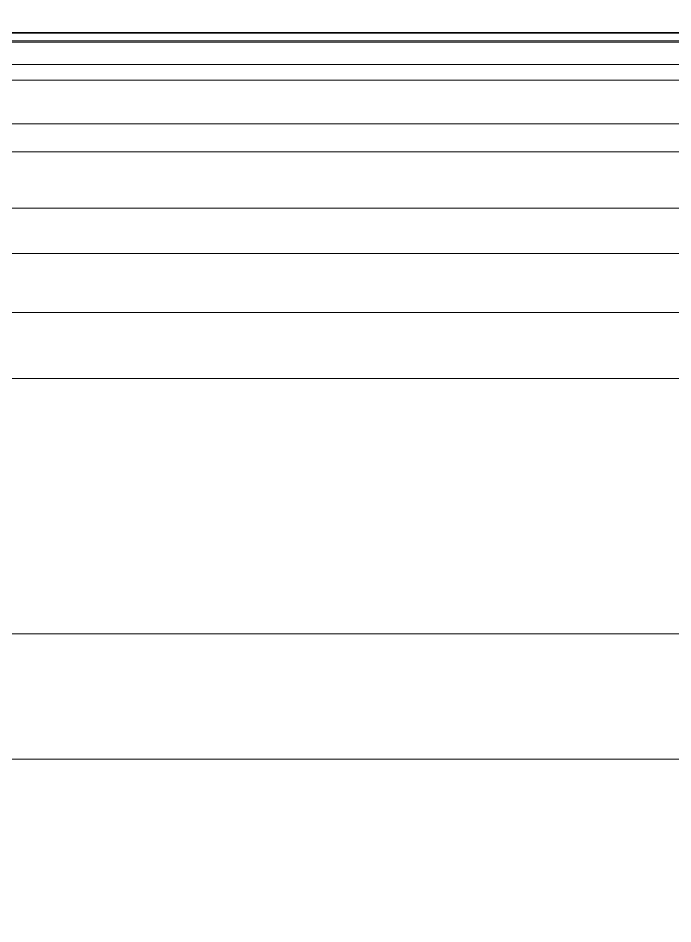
# Model space of a CAD drawing. Header units: millimetres. Extents: x 0 to 2179, y -898 to 6.
# Drawn here: x 187.248 to 188.063, y -896.352 to -895.225 of the extents above; entities that cross this region are included whole.
import ezdxf

# ---------------------------------------------------------------- set-up
doc = ezdxf.new("R2010")
doc.units = ezdxf.units.MM
doc.layers.add('I-FURN', color=7, linetype='Continuous', lineweight=5)

# ---------------------------------------------------------------- blocks, each defined once
blk = doc.blocks.new('FamilyGeomCombination_1076804-_3D_')
at = {"layer": 'I-FURN', "color": 253, "true_color": 0xa79f92}
mesh = blk.add_polyface(dxfattribs=at)
corners = [(684.1014, -897.6545, 353.1403), (684.1014, -895.9912, 353.9114), (684.1014, -894.2037, 354.3186), (187.1257, -894.2037, 354.3186), (187.1257, -895.9912, 353.9114), (187.1257, -897.6545, 353.1403)]
mesh.append_faces([[corners[k] for k in face] for face in [(4, 5, 0, 1), (1, 2, 3, 4)]], dxfattribs={"vtx3": -1, "color": 253})
mesh = blk.add_polyface(dxfattribs=at)
corners = [(684.1014, -894.4911, 274.9793), (684.1014, -896.1467, 275.3392), (684.1014, -897.6744, 276.072), (187.1257, -897.6744, 276.072), (187.1257, -896.1467, 275.3392), (187.1257, -894.4911, 274.9793)]
mesh.append_faces([[corners[k] for k in face] for face in [(4, 5, 0, 1), (1, 2, 3, 4)]], dxfattribs={"vtx3": -1, "color": 253})
mesh = blk.add_polyface(dxfattribs=at)
corners = [(684.1014, -895.2535, 280.2131), (684.1014, -897.187, 314.6533), (684.1014, -895.2431, 349.0929), (187.1257, -895.2431, 349.0929), (187.1257, -897.187, 314.6533), (187.1257, -895.2535, 280.2131)]
mesh.append_faces([[corners[k] for k in face] for face in [(5, 0, 1, 4), (2, 3, 4, 1)]], dxfattribs={"vtx2": -1, "color": 253})
mesh = blk.add_polyface(dxfattribs=at)
corners = [(684.1014, -895.2431, 349.0929), (684.1014, -895.2443, 349.2503), (684.1014, -895.2829, 349.4029), (684.1014, -895.3568, 349.542), (684.1014, -895.4616, 349.6595), (684.1014, -895.5913, 349.7486), (187.1257, -895.5913, 349.7486), (187.1257, -895.4616, 349.6595), (187.1257, -895.3568, 349.542), (187.1257, -895.2829, 349.4029), (187.1257, -895.2443, 349.2503), (187.1257, -895.2431, 349.0929)]
mesh.append_faces([[corners[k] for k in face] for face in [(6, 7, 4, 5)]], dxfattribs={"vtx1": -1, "color": 253})
mesh.append_faces([[corners[k] for k in face] for face in [(9, 10, 1, 2), (8, 9, 2, 3), (7, 8, 3, 4)]], dxfattribs={"vtx1": -1, "vtx3": -1, "color": 253})
mesh.append_faces([[corners[k] for k in face] for face in [(10, 11, 0, 1)]], dxfattribs={"vtx3": -1, "color": 253})
mesh = blk.add_polyface(dxfattribs=at)
corners = [(684.1014, -895.6737, 279.4451), (684.1014, -895.5181, 279.547), (684.1014, -895.3918, 279.6837), (684.1014, -895.3025, 279.847), (684.1014, -895.2555, 280.027), (684.1014, -895.2535, 280.2131), (187.1257, -895.2535, 280.2131), (187.1257, -895.2555, 280.027), (187.1257, -895.3025, 279.847), (187.1257, -895.3918, 279.6837), (187.1257, -895.5181, 279.547), (187.1257, -895.6737, 279.4451)]
mesh.append_faces([[corners[k] for k in face] for face in [(6, 7, 4, 5)]], dxfattribs={"vtx1": -1, "color": 253})
mesh.append_faces([[corners[k] for k in face] for face in [(9, 10, 1, 2), (8, 9, 2, 3), (7, 8, 3, 4)]], dxfattribs={"vtx1": -1, "vtx3": -1, "color": 253})
mesh.append_faces([[corners[k] for k in face] for face in [(10, 11, 0, 1)]], dxfattribs={"vtx3": -1, "color": 253})
mesh = blk.add_polyface(dxfattribs=at)
corners = [(684.1014, -895.5913, 349.7486), (684.1014, -896.5043, 350.3356), (684.1014, -897.2979, 351.0759), (684.1014, -897.947, 351.9457), (187.1257, -897.947, 351.9457), (187.1257, -897.2979, 351.0759), (187.1257, -896.5043, 350.3356), (187.1257, -895.5913, 349.7486)]
mesh.append_faces([[corners[k] for k in face] for face in [(0, 1, 6, 7)]], dxfattribs={"vtx1": -1, "color": 253})
mesh.append_faces([[corners[k] for k in face] for face in [(5, 6, 1, 2)]], dxfattribs={"vtx1": -1, "vtx3": -1, "color": 253})
mesh.append_faces([[corners[k] for k in face] for face in [(2, 3, 4, 5)]], dxfattribs={"vtx3": -1, "color": 253})
mesh = blk.add_polyface(dxfattribs=at)
corners = [(684.1014, -897.9637, 277.442), (684.1014, -896.9504, 278.5941), (684.1014, -895.6737, 279.4451), (187.1257, -895.6737, 279.4451), (187.1257, -896.9504, 278.5941), (187.1257, -897.9637, 277.442)]
mesh.append_faces([[corners[k] for k in face] for face in [(4, 5, 0, 1), (1, 2, 3, 4)]], dxfattribs={"vtx3": -1, "color": 253})

msp = doc.modelspace()

# ---------------------------------------------------------------- block references
at = {"layer": 'I-FURN', "color": 253, "true_color": 0xa79f92}
msp.add_blockref('FamilyGeomCombination_1076804-_3D_', (0, 0), dxfattribs=at)

doc.saveas('drawing.dxf')
